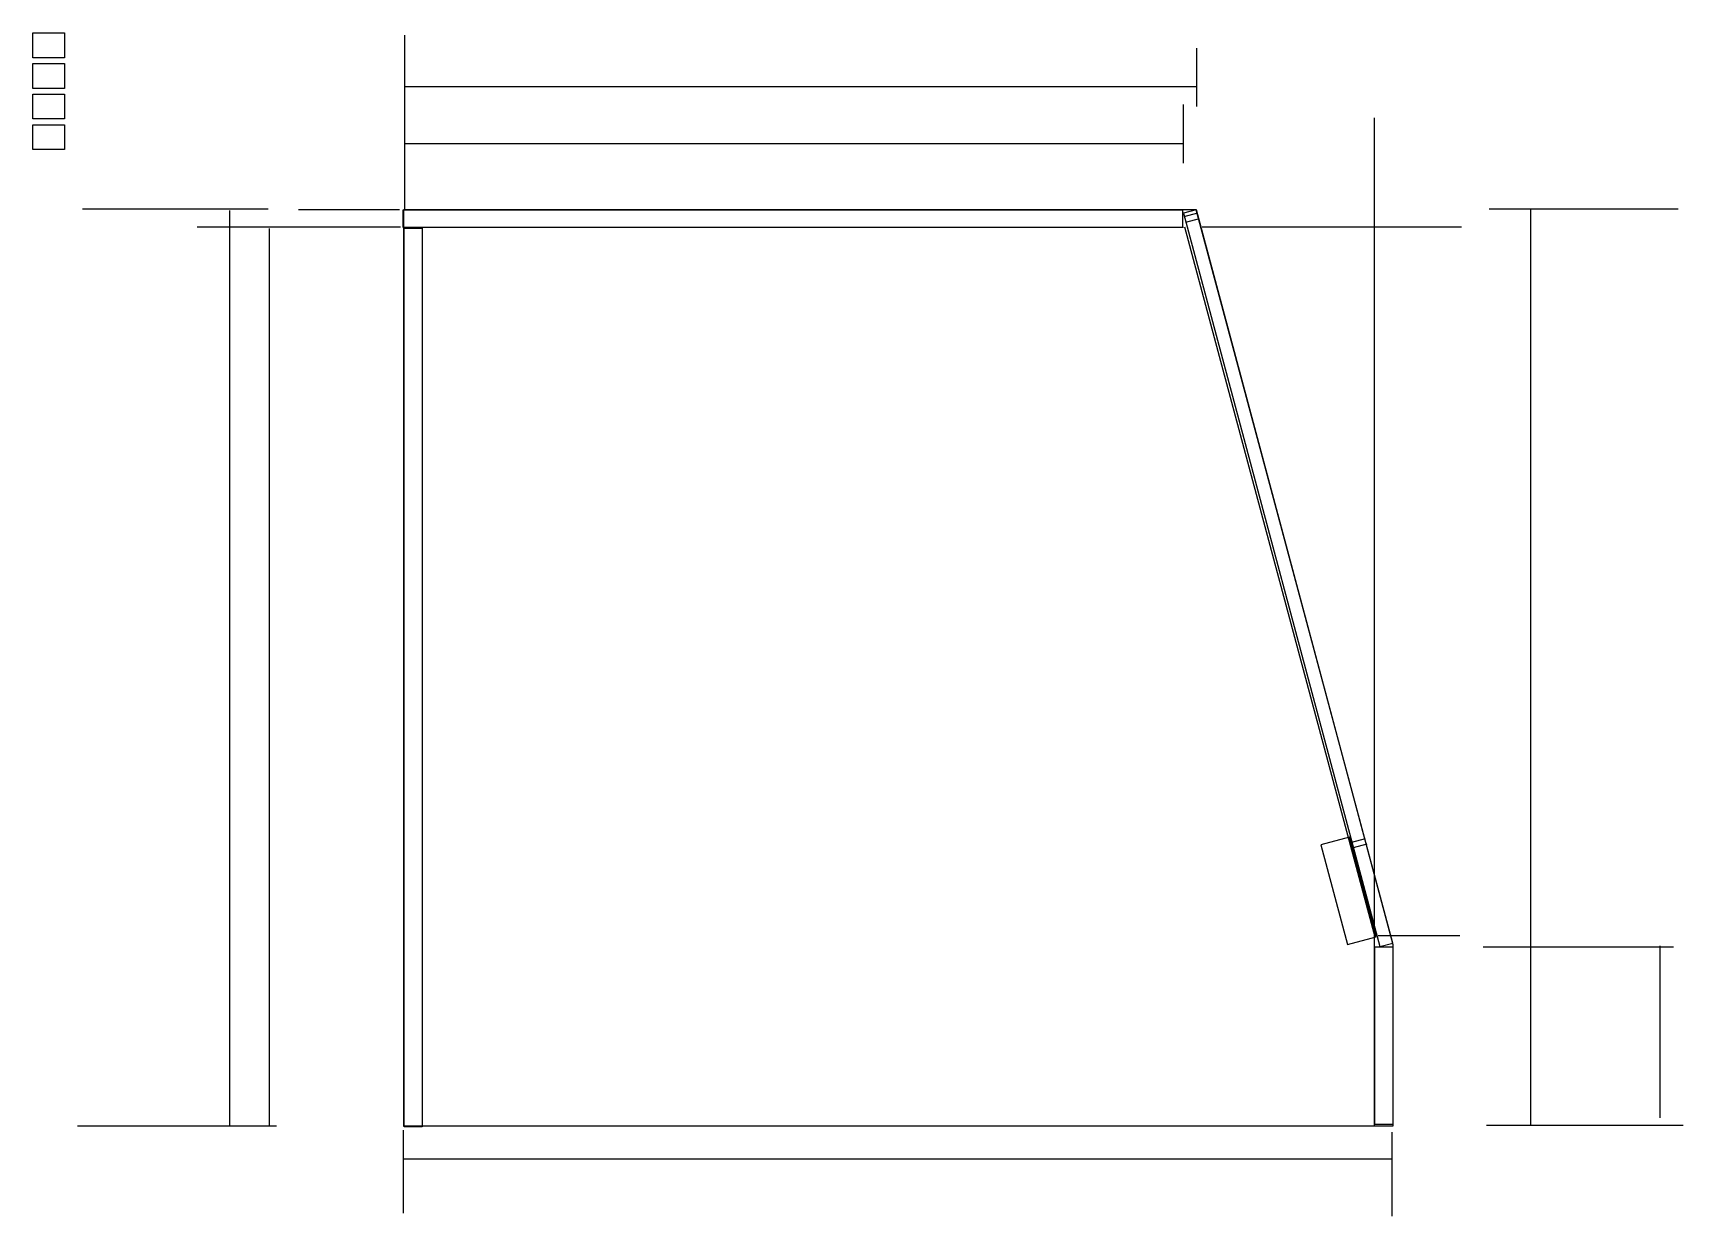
# Model space of a CAD drawing. Extents: x 10 to 815, y 8 to 585.
import ezdxf

# ---------------------------------------------------------------- set-up
doc = ezdxf.new("R2010")
doc.units = 0
doc.layers.add('Layer_1', color=7, linetype='CONTINUOUS')

msp = doc.modelspace()

# ---------------------------------------------------------------- linework, layer by layer
at = {"layer": 'Layer_1', "color": 7}
for points in [[(10.079366, 585.449849), (25.400001, 585.449849), (25.400001, 573.354611), (10.079366, 573.354611), (10.079366, 585.449849)], [(10.079366, 570.518939), (25.400001, 570.518939), (25.400001, 558.423701), (10.079366, 558.423701), (10.079366, 570.518939)], [(10.079366, 555.588057), (25.400001, 555.588057), (25.400001, 543.492819), (10.079366, 543.492819), (10.079366, 555.588057)], [(10.079366, 540.657138), (25.400001, 540.657138), (25.400001, 528.5619), (10.079366, 528.5619), (10.079366, 540.657138)], [(570.770323, 490.524365), (190.576547, 490.524365), (190.576547, 499.242144), (570.770323, 499.242144), (570.770323, 490.524365)], [(190.948333, 499.330266), (577.313504, 499.330266), (673.266096, 140.737542), (673.266096, 52.112489), (190.948333, 52.112489), (190.948333, 499.330266)], [(577.375021, 499.209602), (571.15875, 497.543957), (667.034527, 139.730694), (673.250797, 141.396338), (577.375021, 499.209602)], [(578.076712, 497.473663), (571.419025, 495.689741)], [(578.780124, 494.848491), (572.122438, 493.06457)], [(191.10016, 490.176721), (199.817937, 490.176721), (199.817937, 51.689917), (191.10016, 51.689917), (191.10016, 490.176721)], [(199.947959, 490.633125), (199.947959, 52.146567)], [(200.03619, 490.63312), (571.267909, 490.63312)], [(571.648937, 490.814078), (664.455711, 144.395836)], [(652.141435, 193.131681), (638.197759, 189.395484), (651.251442, 140.678479), (665.195118, 144.414675), (652.141435, 193.131681)], [(659.863533, 192.241083), (653.205847, 190.457161)], [(660.566946, 189.615912), (653.909259, 187.83199)], [(664.265945, 145.290314), (664.265945, 52.156981)], [(664.507753, 139.556349), (673.22553, 139.556349), (673.22553, 52.838576), (664.507753, 52.838576), (664.507753, 139.556349)]]:
    msp.add_lwpolyline(points, dxfattribs=at)
at = {"layer": 'Layer_1', "color": 1}
for points in [[(664.265945, 544.038835), (664.265945, 145.572534)], [(188.778044, 499.188207), (139.551063, 499.188207)], [(189.312683, 490.63312), (140.085703, 490.63312)], [(706.813457, 490.63312), (580.287392, 490.63312)], [(666.08848, 145.189533), (705.931879, 145.189533)]]:
    msp.add_lwpolyline(points, dxfattribs=at)
for points, knots in [([(191.387341, 499.090772), (191.387341, 519.108996), (191.387341, 546.502354), (191.387341, 574.949303), (191.387341, 583.378029), (191.387341, 584.43162)], [0, 0, 0, 0, 60.054671, 82.180075, 85.340848, 85.340848, 85.340848, 85.340848]), ([(577.701164, 549.517257), (577.701164, 556.226304), (577.701164, 565.407106), (577.701164, 574.941016), (577.701164, 577.765878), (577.701164, 578.118986)], [0, 0, 0, 0, 20.127143, 27.542406, 28.601729, 28.601729, 28.601729, 28.601729]), ([(191.24788, 559.321208), (281.926822, 559.321208), (406.013796, 559.321208), (534.873345, 559.321208), (573.053952, 559.321208), (577.826528, 559.321208)], [0, 0, 0, 0, 272.036826, 372.260919, 386.578647, 386.578647, 386.578647, 386.578647]), ([(571.267909, 521.921359), (571.267909, 528.630406), (571.267909, 537.811207), (571.267909, 547.345116), (571.267909, 550.169978), (571.267909, 550.523085)], [0, 0, 0, 0, 20.127141, 27.542403, 28.601726, 28.601726, 28.601726, 28.601726]), ([(191.384837, 531.523722), (280.457232, 531.523722), (402.345773, 531.523722), (528.922334, 531.523722), (566.4265, 531.523722), (571.114521, 531.523722)], [0, 0, 0, 0, 267.217185, 365.665622, 379.729684, 379.729684, 379.729684, 379.729684]), ([(124.789599, 499.541394), (103.533752, 499.541394), (74.446802, 499.541394), (44.241124, 499.541394), (35.291293, 499.541394), (34.172565, 499.541394)], [0, 0, 0, 0, 63.767543, 87.260848, 90.617035, 90.617035, 90.617035, 90.617035]), ([(720.279944, 499.650063), (741.910983, 499.650063), (771.511352, 499.650063), (802.250197, 499.650063), (811.358003, 499.650063), (812.496478, 499.650063)], [0, 0, 0, 0, 64.893117, 88.801107, 92.216534, 92.216534, 92.216534, 92.216534]), ([(740.632512, 52.318892), (740.632512, 157.132224), (740.632512, 300.560994), (740.632512, 449.506255), (740.632512, 493.638185), (740.632512, 499.154676)], [0, 0, 0, 0, 314.439996, 430.286311, 446.835784, 446.835784, 446.835784, 446.835784]), ([(106.034119, 51.925121), (106.034119, 156.738453), (106.034119, 300.167222), (106.034119, 449.112482), (106.034119, 493.244411), (106.034119, 498.760902)], [0, 0, 0, 0, 314.439994, 430.286308, 446.835781, 446.835781, 446.835781, 446.835781]), ([(180.775184, 490.63312), (159.519336, 490.63312), (130.432387, 490.63312), (100.226709, 490.63312), (91.276878, 490.63312), (90.158149, 490.63312)], [0, 0, 0, 0, 63.767543, 87.260848, 90.617034, 90.617034, 90.617034, 90.617034]), ([(125.410826, 52.135656), (125.410826, 154.869065), (125.410826, 295.451624), (125.410826, 441.441205), (125.410826, 484.697377), (125.410826, 490.104399)], [0, 0, 0, 0, 308.200226, 421.747678, 437.968743, 437.968743, 437.968743, 437.968743]), ([(717.402745, 139.556349), (739.161769, 139.556349), (768.937275, 139.556349), (799.857994, 139.556349), (809.019688, 139.556349), (810.1649, 139.556349)], [0, 0, 0, 0, 65.277072, 89.326519, 92.762155, 92.762155, 92.762155, 92.762155]), ([(803.557428, 140.035427), (803.557428, 120.353827), (803.557428, 93.421112), (803.557428, 65.452522), (803.557428, 57.165533), (803.557428, 56.129659)], [0, 0, 0, 0, 59.044799, 80.798146, 83.905767, 83.905767, 83.905767, 83.905767]), ([(128.890014, 52.135656), (106.128378, 52.135656), (74.980875, 52.135656), (42.635392, 52.135656), (33.051545, 52.135656), (31.853564, 52.135656)], [0, 0, 0, 0, 68.284909, 93.442507, 97.03645, 97.03645, 97.03645, 97.03645]), ([(190.689165, 50.141211), (190.689165, 40.636318), (190.689165, 27.629623), (190.689165, 14.122669), (190.689165, 10.120609), (190.689165, 9.620352)], [0, 0, 0, 0, 28.514679, 39.020087, 40.52086, 40.52086, 40.52086, 40.52086]), ([(672.733458, 49.205868), (672.733458, 39.600125), (672.733458, 26.455425), (672.733458, 12.805159), (672.733458, 8.760636), (672.733458, 8.255071)], [0, 0, 0, 0, 28.817228, 39.434101, 40.950797, 40.950797, 40.950797, 40.950797]), ([(718.965353, 52.52943), (741.448151, 52.52943), (772.214085, 52.52943), (804.163325, 52.52943), (813.629766, 52.52943), (814.813071, 52.52943)], [0, 0, 0, 0, 67.448394, 92.297803, 95.847718, 95.847718, 95.847718, 95.847718]), ([(190.986763, 36.089675), (303.955656, 36.089675), (458.544668, 36.089675), (619.079411, 36.089675), (666.645261, 36.089675), (672.590992, 36.089675)], [0, 0, 0, 0, 338.90668, 463.767036, 481.60423, 481.60423, 481.60423, 481.60423])]:
    msp.add_open_spline(points, degree=3, knots=knots, dxfattribs=at)

doc.saveas('drawing.dxf')
